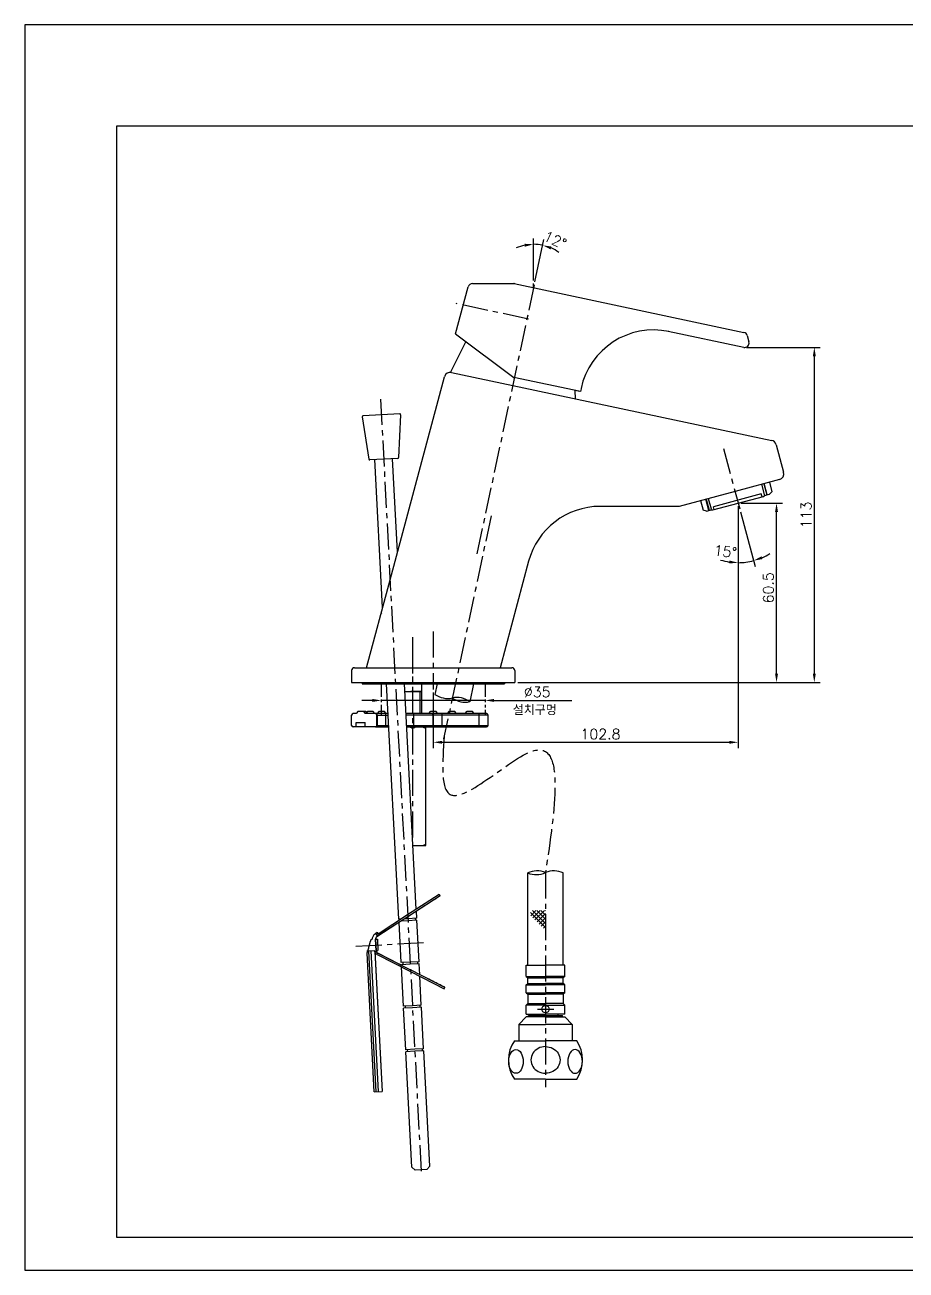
# Model space of a CAD drawing. Extents: x 0 to 594, y 0 to 420.
# Drawn here: x 0 to 297, y 0 to 420 of the extents above; entities that cross this region are included whole.
import ezdxf

# ---------------------------------------------------------------- set-up
doc = ezdxf.new("R2010")
doc.units = 0
doc.header["$LTSCALE"] = 7
doc.header["$MEASUREMENT"] = 0
doc.linetypes.add('CENTER', pattern=[2, 1.25, -0.25, 0.25, -0.25])
doc.linetypes.add('PHANTOM', pattern=[2.5, 1.25, -0.25, 0.25, -0.25, 0.25, -0.25])
doc.layers.get('0').update_dxf_attribs({"color": 2, "linetype": 'CONTINUOUS'})
for name, color, linetype in [('CL', 1, 'CENTER'), ('D', 2, 'CONTINUOUS'), ('DWG', 7, 'CONTINUOUS'), ('PH', 3, 'PHANTOM')]:
    doc.layers.add(name, color=color, linetype=linetype)
doc.styles.add('GHS', font='ROMANS', dxfattribs={"bigfont": 'GHS'})

# ---------------------------------------------------------------- blocks, each defined once
blk = doc.blocks.new('BORDER')
for p, q in [((1, 1), (0, 1)), ((0, 1), (0, 0)), ((0, 0), (1, 0))]:
    blk.add_line(p, q)
blk = doc.blocks.new('양식')
at = {"color": 4}
for p, q in [((1219, 386), (1768, 386)), ((1219, 11), (1219, 386)), ((1768, 11), (1219, 11))]:
    blk.add_line(p, q, dxfattribs=at)
at = {"xscale": 594, "yscale": 420, "zscale": 594}
blk.add_blockref('BORDER', (1188, 0), dxfattribs=at)
blk = doc.blocks.new('FL3302')
at = {"layer": 'CL'}
for p, q in [((171.64, 332.34), (152.16, 240.71)), ((169.7, 320.8), (145.3, 325.98)), ((119.88, 293.79), (133.61, 31.85)), ((235.46, 277.13), (240.92, 256.75)), ((157.14, 254.46), (141.13, 179.14)), ((137.63, 215.36), (137.63, 195.83)), ((130.63, 213.53), (130.63, 200.73)), ((130.63, 210.69), (130.63, 141.1)), ((175.47, 134.09), (175.47, 61.74)), ((111.59, 109.3), (135.74, 110.57))]:
    blk.add_line(p, q, dxfattribs=at)
blk.add_spline([(141.34, 180.12), (143.31, 160.44), (172.05, 175.34), (175.47, 134.09)], degree=3, dxfattribs=at)
at = {"layer": 'D'}
for p, q in [((171.43, 333.82), (171.43, 347.99)), ((171.85, 333.32), (174.89, 347.63)), ((171.43, 331.36), (171.43, 332.82)), ((243.26, 311.23), (268.07, 311.23)), ((266.07, 308.23), (266.07, 201.19)), ((240.41, 257.68), (240.41, 176.03)), ((241.41, 258.68), (255.34, 258.68)), ((241.18, 255.79), (246.12, 237.37)), ((253.34, 201.19), (253.34, 255.68)), ((166.13, 198.19), (255.34, 198.19)), ((167.13, 198.19), (268.07, 198.19)), ((137.63, 194.83), (137.63, 176.03)), ((117.13, 192.15), (113.52, 192.15)), ((155.13, 192.15), (120.13, 192.15)), ((120.13, 189.62), (120.13, 187.99)), ((158.13, 192.15), (184.35, 192.15)), ((140.63, 178.03), (237.41, 178.03))]:
    blk.add_line(p, q, dxfattribs=at)
for centre, radius, start, end in [((171.43, 331.36), 14.64, 101.7653, 113.5305), ((171.43, 331.36), 14.64, 78, 90), ((171.43, 331.36), 14.64, 54.4695, 66.2347), ((240.41, 258.68), 20.07, 252.8542, 261.4271), ((240.41, 258.68), 20.07, 293.5729, 302.1458), ((240.41, 258.68), 20.07, 270, 285)]:
    blk.add_arc(centre, radius, start, end, dxfattribs=at)
for points in [[(168.4, 346.18), (168.5, 345.19), (171.43, 345.99)], [(177.18, 344.28), (177.48, 345.23), (174.47, 345.67)], [(265.57, 308.23), (266.57, 308.23), (266.07, 311.23)], [(252.84, 255.68), (253.84, 255.68), (253.34, 258.68)], [(248.6, 239.82), (248.27, 240.76), (245.6, 239.3)], [(237.45, 239.34), (237.38, 238.34), (240.41, 238.62)], [(252.84, 201.19), (253.84, 201.19), (253.34, 198.19)], [(265.57, 201.19), (266.57, 201.19), (266.07, 198.19)], [(117.13, 192.65), (117.13, 191.65), (120.13, 192.15)], [(158.13, 192.65), (158.13, 191.65), (155.13, 192.15)], [(140.63, 178.53), (140.63, 177.53), (137.63, 178.03)], [(237.41, 178.53), (237.41, 177.53), (240.41, 178.03)]]:
    blk.add_solid(points, dxfattribs=at)
at = {"layer": 'DWG'}
for p, q in [((150.86, 332.74), (164.93, 332.74)), ((164.93, 332.74), (242.34, 316.29)), ((145.18, 315.84), (149.41, 331.63)), ((145.18, 315.84), (164.74, 301.1)), ((242.26, 311.23), (216.83, 316.62)), ((243.48, 315.2), (244.04, 313.07)), ((148.66, 313.21), (143.4, 302.87)), ((143.78, 302.79), (164.43, 298.4)), ((123.08, 232.84), (141.44, 301.35)), ((164.43, 298.4), (251.72, 279.85)), ((187.23, 296.32), (164.74, 301.1)), ((187.03, 296.36), (185.31, 296.72)), ((185.31, 296.72), (185.46, 293.93)), ((187.44, 297.3), (187.23, 296.32)), ((113.72, 287.83), (115.91, 273.53)), ((126.32, 288.82), (114, 288.18)), ((126.64, 288.51), (125.95, 274.05)), ((253.24, 278.41), (255.73, 269.11)), ((120.95, 273.52), (116.23, 273.27)), ((120.57, 223.46), (117.95, 273.36)), ((125.67, 273.77), (120.95, 273.52)), ((125.59, 242.22), (123.94, 273.68)), ((254.32, 266.66), (239.35, 262.64)), ((249.31, 261.59), (248.38, 265.06)), ((249.05, 265.25), (250.06, 261.48)), ((250.14, 261.5), (249.13, 265.27)), ((250.94, 265.75), (251.8, 262.54)), ((239.35, 262.64), (220.51, 257.6)), ((231.86, 256.39), (248.96, 260.97)), ((248.21, 261.81), (232.08, 257.49)), ((248.47, 260.85), (248.21, 261.81)), ((249.29, 261.27), (250.98, 261.72)), ((250.98, 261.72), (251.8, 262.54)), ((220.51, 257.6), (193.9, 257.6)), ((227.75, 259.54), (228.61, 256.33)), ((229.73, 256.03), (228.61, 256.33)), ((230.52, 256.24), (229.51, 260.01)), ((229.64, 260.04), (230.65, 256.28)), ((229.73, 256.03), (231.42, 256.48)), ((230.31, 260.22), (231.25, 256.75)), ((232.34, 256.52), (232.08, 257.49)), ((169.75, 239.07), (160.13, 203.19)), ((115.13, 203.19), (123.08, 232.84)), ((110.13, 202.19), (110.13, 198.19)), ((111.13, 203.19), (137.63, 203.19)), ((137.63, 203.19), (164.13, 203.19)), ((165.13, 202.19), (165.13, 198.19)), ((110.13, 198.27), (110.19, 198.19)), ((110.13, 198.19), (137.63, 198.19)), ((113.63, 198.19), (113.63, 197.69)), ((113.63, 197.69), (137.63, 197.69)), ((126.07, 118.38), (121.92, 197.69)), ((131.91, 121.69), (127.93, 197.69)), ((133.78, 187.69), (133.78, 197.69)), ((133.78, 197.69), (138.94, 197.69)), ((137.63, 198.19), (165.13, 198.19)), ((137.63, 197.69), (161.63, 197.69)), ((138.94, 197.69), (138.19, 194.2)), ((151.2, 197.69), (149.93, 191.7)), ((161.63, 198.19), (161.63, 197.69)), ((128.06, 195.19), (133.23, 195.19)), ((133.23, 187.69), (133.23, 195.19)), ((110.13, 183.69), (110.13, 187.19)), ((111.63, 187.69), (110.63, 187.69)), ((112.3, 188.49), (111.63, 187.69)), ((112.3, 188.49), (114.8, 188.49)), ((113.96, 188.49), (114.63, 187.69)), ((118.13, 187.69), (114.63, 187.69)), ((115.47, 187.69), (114.8, 188.49)), ((115.19, 188.01), (115.59, 188.49)), ((115.59, 188.49), (117.24, 188.49)), ((117.92, 187.69), (117.24, 188.49)), ((122.44, 187.69), (118.22, 187.69)), ((118.63, 187.22), (118.58, 187.4)), ((118.63, 183.69), (118.63, 187.19)), ((118.63, 187.19), (122.47, 187.19)), ((118.72, 187.19), (118.72, 183.69)), ((118.81, 187.69), (119.48, 188.49)), ((119.48, 188.49), (121.14, 188.49)), ((121.81, 187.69), (121.14, 188.49)), ((121.7, 183.19), (121.7, 187.69)), ((155.6, 187.69), (128.45, 187.69)), ((156.1, 187.19), (128.48, 187.19)), ((131.13, 183.19), (131.13, 187.69)), ((136.13, 187.69), (136.8, 188.49)), ((136.8, 188.49), (138.46, 188.49)), ((137.63, 183.69), (137.63, 187.19)), ((139.13, 187.69), (138.46, 188.49)), ((140.63, 183.19), (140.63, 187.69)), ((142.47, 187.69), (143.15, 188.49)), ((143.15, 188.49), (144.8, 188.49)), ((145.47, 187.69), (144.8, 188.49)), ((148.38, 187.69), (149.05, 188.49)), ((149.05, 188.49), (150.71, 188.49)), ((151.38, 187.69), (150.71, 188.49)), ((153.1, 183.19), (153.1, 187.69)), ((156.1, 183.69), (156.1, 187.19)), ((118.13, 183.19), (110.63, 183.19)), ((111.63, 183.19), (111.63, 184.69)), ((111.63, 184.69), (114.63, 184.69)), ((114.63, 183.19), (114.63, 184.69)), ((118.22, 183.19), (122.68, 183.19)), ((118.63, 183.69), (122.65, 183.69)), ((128.66, 183.69), (156.1, 183.69)), ((128.69, 183.19), (155.6, 183.19)), ((135.13, 143.19), (135.13, 183.19)), ((130.78, 143.19), (135.13, 143.19)), ((169.47, 102.88), (169.47, 133.97)), ((181.47, 102.88), (181.47, 133.97)), ((139.66, 126.72), (129, 119.8)), ((129.03, 119.23), (139.93, 126.3)), ((139.93, 126.3), (139.66, 126.72)), ((134.92, 123.03), (131.94, 121.1)), ((129.03, 119.21), (118.65, 112.47)), ((129, 119.8), (119.08, 113.36)), ((126.87, 118.42), (126.07, 118.38)), ((126.57, 118.4), (126.58, 118.23)), ((129.11, 117.83), (126.72, 117.71)), ((129.07, 118.53), (127.89, 118.47)), ((132.07, 118.69), (129.07, 118.53)), ((132.1, 117.99), (129.11, 117.83)), ((131.57, 118.66), (131.6, 117.96)), ((132.07, 118.69), (131.94, 121.1)), ((132.83, 104.01), (132.1, 117.99)), ((118.75, 113.86), (118.02, 113.39)), ((118.22, 113.52), (118.86, 112.62)), ((118.62, 112.47), (125.39, 116.86)), ((118.77, 113.86), (118.75, 113.86)), ((119.08, 113.36), (118.75, 113.86)), ((118.77, 113.86), (119.09, 113.37)), ((126.84, 103.7), (126.13, 117.33)), ((116.87, 111.66), (117.07, 111.67)), ((118.17, 111.57), (118.79, 111.61)), ((118.37, 107.73), (118.17, 111.57)), ((118.19, 111.58), (118.39, 107.74)), ((118.65, 112.47), (118.62, 112.47)), ((118.79, 111.61), (118.99, 107.77)), ((115.88, 107.6), (115.27, 107.57)), ((117.76, 60.14), (115.31, 106.88)), ((115.31, 106.88), (115.31, 106.88)), ((117.87, 107.71), (115.88, 107.6)), ((118.36, 60.17), (115.88, 107.6)), ((116.6, 107.64), (119.08, 60.21)), ((117.89, 107.55), (120.37, 60.27)), ((117.91, 107.44), (120.38, 60.27)), ((118.37, 107.73), (118.99, 107.77)), ((118.69, 106.45), (130.01, 100.68)), ((126.11, 103.23), (118.91, 106.9)), ((118.94, 106.9), (118.91, 106.9)), ((118.94, 106.9), (129.97, 101.27)), ((129.84, 103.85), (126.84, 103.7)), ((129.88, 103.15), (126.88, 103)), ((126.89, 102.85), (126.88, 103)), ((127.61, 89.02), (126.92, 102.26)), ((127.34, 103.72), (127.38, 103.02)), ((132.83, 104.01), (129.84, 103.85)), ((132.87, 103.31), (129.88, 103.15)), ((141.55, 95.36), (129.97, 101.26)), ((132.34, 103.98), (132.37, 103.28)), ((133.06, 99.7), (132.87, 103.31)), ((168.97, 99.05), (168.97, 102.88)), ((168.97, 102.88), (175.47, 102.88)), ((181.97, 102.88), (175.47, 102.88)), ((181.97, 99.05), (181.97, 102.88)), ((130.01, 100.68), (141.32, 94.92)), ((133.06, 99.7), (136.23, 98.09)), ((133.6, 89.33), (133.09, 99.11)), ((168.97, 99.05), (175.47, 99.05)), ((168.97, 99.05), (169.47, 98.55)), ((168.97, 96.21), (169.47, 96.71)), ((169.47, 98.55), (175.47, 98.55)), ((169.47, 96.71), (169.47, 98.55)), ((169.47, 96.71), (175.47, 96.71)), ((181.97, 99.05), (175.47, 99.05)), ((181.47, 98.55), (175.47, 98.55)), ((181.47, 96.71), (175.47, 96.71)), ((181.97, 99.05), (181.47, 98.55)), ((181.47, 96.71), (181.47, 98.55)), ((181.97, 96.21), (181.47, 96.71)), ((141.32, 94.92), (141.55, 95.36)), ((168.97, 93.55), (168.97, 96.21)), ((168.97, 96.21), (175.47, 96.21)), ((168.97, 93.55), (175.47, 93.55)), ((168.97, 93.55), (169.47, 93.05)), ((169.47, 93.05), (175.47, 93.05)), ((169.47, 93.05), (169.47, 89.88)), ((181.97, 96.21), (175.47, 96.21)), ((181.97, 93.55), (175.47, 93.55)), ((181.47, 93.05), (175.47, 93.05)), ((181.97, 93.55), (181.47, 93.05)), ((181.47, 93.05), (181.47, 89.88)), ((181.97, 93.55), (181.97, 96.21)), ((130.61, 89.17), (127.61, 89.02)), ((130.65, 88.47), (127.65, 88.32)), ((128.38, 74.34), (127.65, 88.32)), ((128.11, 89.04), (128.15, 88.34)), ((133.6, 89.33), (130.61, 89.17)), ((133.64, 88.63), (130.65, 88.47)), ((133.11, 89.3), (133.14, 88.6)), ((134.37, 74.65), (133.64, 88.63)), ((169.47, 89.88), (168.97, 89.38)), ((168.97, 86.38), (168.97, 89.38)), ((175.47, 89.38), (168.97, 89.38)), ((169.47, 89.88), (175.47, 89.88)), ((181.47, 89.88), (175.47, 89.88)), ((175.47, 89.38), (181.97, 89.38)), ((181.47, 89.88), (181.97, 89.38)), ((181.97, 86.38), (181.97, 89.38)), ((168.97, 85.38), (166.47, 82.88)), ((168.97, 86.38), (175.47, 86.38)), ((175.47, 85.38), (168.97, 85.38)), ((175.47, 85.88), (169.77, 85.88)), ((171.22, 85.88), (169.77, 85.88)), ((169.77, 85.38), (169.77, 85.88)), ((171.22, 85.88), (171.22, 86.38)), ((172.72, 88.03), (178.22, 88.03)), ((181.97, 86.38), (175.47, 86.38)), ((175.47, 85.88), (181.17, 85.88)), ((175.47, 85.38), (181.97, 85.38)), ((179.72, 85.88), (179.72, 86.38)), ((179.72, 85.88), (181.17, 85.88)), ((181.17, 85.38), (181.17, 85.88)), ((181.97, 85.38), (184.47, 82.88)), ((166.47, 82.88), (166.47, 77.38)), ((166.47, 82.88), (175.47, 82.88)), ((184.47, 82.88), (175.47, 82.88)), ((184.47, 82.88), (184.47, 77.38)), ((164.97, 77.38), (175.47, 77.38)), ((185.97, 77.38), (175.47, 77.38)), ((131.38, 74.49), (128.38, 74.34)), ((131.41, 73.79), (128.42, 73.64)), ((130.46, 34.69), (128.42, 73.64)), ((128.88, 74.36), (128.92, 73.66)), ((134.37, 74.65), (131.38, 74.49)), ((134.41, 73.95), (131.41, 73.79)), ((133.87, 74.62), (133.91, 73.92)), ((136.45, 35), (134.41, 73.95)), ((175.47, 64.38), (164.97, 64.38)), ((175.47, 64.38), (185.97, 64.38)), ((117.76, 60.14), (120.38, 60.27)), ((131.51, 33.74), (130.46, 34.69)), ((135.51, 33.95), (131.51, 33.74)), ((135.51, 33.95), (136.45, 35))]:
    blk.add_line(p, q, dxfattribs=at)
at = {"layer": 'DWG', "color": 2}
for p, q in [((170.39, 120.59), (175.47, 115.51)), ((170.51, 119.54), (172.26, 121.3)), ((171.1, 121.3), (175.47, 116.93)), ((171.22, 118.84), (173.68, 121.3)), ((171.92, 118.13), (175.09, 121.3)), ((172.51, 121.3), (175.47, 118.34)), ((172.63, 117.42), (175.47, 120.26)), ((173.34, 116.72), (175.47, 118.85)), ((173.93, 121.3), (175.47, 119.75)), ((175.34, 121.3), (175.47, 121.17)), ((174.05, 116.01), (175.47, 117.43)), ((174.75, 115.3), (175.47, 116.02)), ((175.46, 114.59), (175.47, 114.6))]:
    blk.add_line(p, q, dxfattribs=at)
at = {"layer": 'DWG'}
blk.add_circle((175.47, 88.03), 1.25, dxfattribs=at)
for centre, radius, start, end in [((150.86, 331.24), 1.5, 90, 165), ((164.77, 331.24), 1.5, 78, 90), ((211.89, 292.11), 25, 78.039, 168), ((242.03, 314.82), 1.5, 14.737, 78), ((242.59, 312.69), 1.5, 258.039, 14.737), ((143.37, 300.83), 2, 78, 165), ((114.02, 287.88), 0.3, 93, 188.7106), ((126.34, 288.52), 0.3, 357.2894, 93), ((251.31, 277.89), 2, 15, 78), ((116.21, 273.57), 0.3, 188.7106, 273), ((125.65, 274.07), 0.3, 273, 357.2894), ((253.8, 268.59), 2, 285, 15), ((248.83, 261.46), 0.5, 285, 15), ((193.9, 232.6), 25, 90, 165), ((231.73, 256.88), 0.5, 195, 285), ((111.13, 202.19), 1, 90, 180), ((164.13, 202.19), 1, 0, 90), ((110.63, 187.19), 0.5, 90, 180), ((118.13, 187.19), 0.5, 0, 90), ((137.13, 187.19), 0.5, 0, 90), ((155.6, 187.19), 0.5, 0, 90), ((110.63, 183.69), 0.5, 180, 270), ((118.13, 183.69), 0.5, 270, 0), ((137.13, 183.69), 0.5, 270, 0), ((155.6, 183.69), 0.5, 270, 0), ((174.53, 70.88), 11.56, 145.7945, 214.2055), ((176.41, 70.88), 11.56, 325.7945, 34.2055)]:
    blk.add_arc(centre, radius, start, end, dxfattribs=at)
at = {"layer": 'DWG', "color": 2}
for centre, radius, start, end in [((142.53, 200.29), 7.48, 234.5742, 281.8437), ((145.63, 185.77), 7.37, 54.1725, 102.2454), ((148.38, 198.94), 7.37, 234.1725, 282.2454), ((172.61, 127.3), 7.37, 67.1441, 115.2076), ((178.33, 127.3), 7.37, 64.7924, 112.8559), ((172.33, 140.76), 7.37, 247.1441, 295.2076)]:
    blk.add_arc(centre, radius, start, end, dxfattribs=at)
at = {"layer": 'DWG'}
blk.add_ellipse((165.51, 70.38), major_axis=(0, 4), ratio=0.612372, dxfattribs=at)
blk.add_ellipse((175.47, 70.88), major_axis=(-4.9, 0), ratio=0.918559, start_param=4.712389, end_param=7.853982, dxfattribs=at)
at = {"layer": 'DWG', "extrusion": (0, 0, -1)}
blk.add_ellipse((175.47, 70.88), major_axis=(4.9, 0), ratio=0.918559, start_param=4.712389, end_param=7.853982, dxfattribs=at)
blk.add_ellipse((185.43, 70.38), major_axis=(0, 4), ratio=0.612372, dxfattribs=at)
at = {"layer": 'DWG'}
for points in [[(130.63, 195.19, 8.28), (130.06, 195.19, 8.22)], [(133.15, 195.19, 7.02), (132.72, 195.19, 7.49), (132.1, 195.19, 7.92), (131.39, 195.19, 8.19), (130.63, 195.19, 8.28)], [(133.36, 195.19, 6.7), (133.23, 195.19, 6.92), (133.15, 195.19, 7.02)], [(133.23, 195.19, 3.35), (133.36, 195.19, 3.55)], [(133.36, 195.19, 3.55), (133.58, 195.19, 4.01), (133.76, 195.19, 4.75), (133.78, 195.19, 5.13)], [(133.78, 195.19, 5.13), (133.76, 195.19, 5.51), (133.58, 195.19, 6.24), (133.36, 195.19, 6.7)], [(118.7, 187.31), (118.68, 187.38), (118.57, 187.54), (118.41, 187.65), (118.22, 187.69)], [(118.71, 187.25), (118.7, 187.31)], [(118.72, 187.19), (118.71, 187.25)], [(118.7, 183.56), (118.68, 183.49), (118.57, 183.33), (118.41, 183.22), (118.22, 183.19)], [(118.71, 183.62), (118.7, 183.56)], [(118.72, 183.69), (118.71, 183.62)], [(130.71, 182.73), (131.01, 182.89), (131.37, 183.05), (131.72, 183.19)], [(134.05, 183.19), (134.4, 183.05), (134.76, 182.89), (135.13, 182.69)], [(134.05, 143.19), (134.4, 143.32), (134.76, 143.48), (135.13, 143.69)], [(134.92, 123.03), (135.7, 123.54), (136.47, 124.04), (137.19, 124.51), (137.86, 124.95), (138.46, 125.34), (138.97, 125.67), (139.38, 125.94), (139.68, 126.14), (139.86, 126.26), (139.93, 126.3)], [(126.13, 117.34), (125.84, 117.15), (125.6, 116.99), (125.45, 116.89), (125.39, 116.86)], [(115.31, 106.88), (115.38, 107.1), (115.45, 107.32), (115.52, 107.54), (115.6, 107.77), (115.69, 108), (115.77, 108.25), (115.84, 108.5), (115.9, 108.75), (115.95, 109.01), (116, 109.25), (116.06, 109.48), (116.14, 109.7), (116.21, 109.92), (116.27, 110.14), (116.32, 110.37), (116.37, 110.6), (116.45, 110.82), (116.56, 111.03), (116.64, 111.25), (116.74, 111.46), (116.87, 111.66)], [(118.02, 113.39), (117.63, 113.06), (117.33, 112.65), (117.14, 112.18), (117.07, 111.67)], [(118.62, 112.47), (118.42, 112.3), (118.28, 112.08), (118.19, 111.83), (118.17, 111.57)], [(118.65, 112.47), (118.48, 112.34), (118.35, 112.17), (118.26, 111.99), (118.2, 111.78), (118.19, 111.58)], [(118.69, 106.45), (118.37, 106.67), (118.11, 106.97), (117.94, 107.32), (117.87, 107.71)], [(118.37, 107.73), (118.42, 107.48), (118.53, 107.24), (118.7, 107.04), (118.91, 106.9)], [(118.39, 107.74), (118.43, 107.53), (118.5, 107.33), (118.61, 107.16), (118.76, 107.01), (118.94, 106.9)], [(126.92, 102.26), (126.7, 102.37), (126.35, 102.55), (126.1, 102.68), (125.94, 102.76), (125.88, 102.79)], [(126.68, 102.94), (126.58, 102.99), (126.32, 103.12), (126.16, 103.2), (126.11, 103.23)], [(126.89, 102.84), (126.68, 102.94)], [(141.55, 95.36), (141.48, 95.4), (141.29, 95.5), (140.97, 95.67), (140.53, 95.89), (139.99, 96.17), (139.35, 96.49), (138.64, 96.86), (137.87, 97.25), (137.06, 97.66), (136.23, 98.09)]]:
    blk.add_spline(points, degree=3, dxfattribs=at)
blk.add_open_spline([(129.74, 183.19), (129.82, 183.16), (130.02, 183.08), (130.34, 182.93), (130.58, 182.8), (130.71, 182.73)], degree=3, knots=[0.12796, 0.12796, 0.12796, 0.12796, 0.373404, 0.769943, 1.198211, 1.198211, 1.198211, 1.198211], dxfattribs=at)
at = {"layer": 'PH'}
blk.add_line((120.25, 221.69), (120.02, 221.46), dxfattribs=at)
at = {"layer": 'PH', "ltscale": 0.5}
for p, q in [((120.13, 197.69), (120.13, 187.19)), ((155.13, 197.69), (155.13, 187.19))]:
    blk.add_line(p, q, dxfattribs=at)
at = {"layer": 'D'}
blk.add_blockref('양식', (-1188, 0), dxfattribs=at)
at = {"layer": 'D', "char_height": 3.5, "attachment_point": 5, "style": 'GHS'}
for s, insert, rotation in [('\\A1;12%%d', (178.7, 347.45), 335.6908), ('\\A1;113', (263.32, 254.71), 90), ('\\A1;15%%D', (236.08, 242.38), 352.9875), ('\\A1;60.5', (250.59, 230.14), 90)]:
    blk.add_mtext(s, dxfattribs=dict(at, insert=insert, rotation=rotation))
for s, insert in [('%%C35', (172.69, 195.01)), ('설치구멍', (171.85, 188.93)), ('\\A1;102.8', (193.99, 180.78))]:
    blk.add_mtext(s, dxfattribs=dict(at, insert=insert))

msp = doc.modelspace()

# ---------------------------------------------------------------- block references
at = {"layer": 'D'}
msp.add_blockref('FL3302', (0, 0), dxfattribs=at)

doc.saveas('drawing.dxf')
